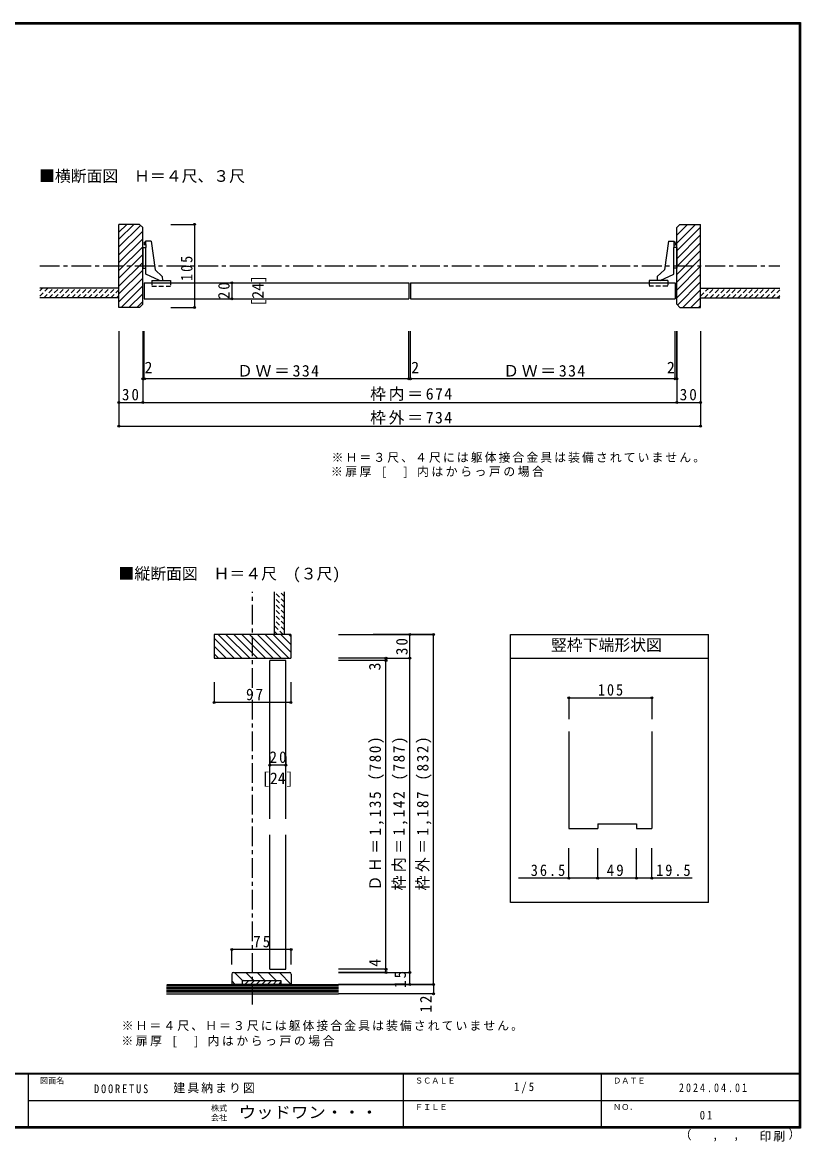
# Model space of a CAD drawing. Units: millimetres at full size, sheet at 1:5. Extents: x -973 to 977, y -718 to 696.
# Drawn here: x -5 to 977, y -718 to 696 of the extents above; entities that cross this region are included whole.
import ezdxf
from ezdxf.enums import TextEntityAlignment as Align

# ---------------------------------------------------------------- set-up
doc = ezdxf.new("R2010")
doc.units = ezdxf.units.MM
doc.header["$LTSCALE"] = 5
doc.header["$PDMODE"] = 32
doc.header["$PDSIZE"] = 2.5
doc.linetypes.add('CHAIN1', pattern=[8, 5, -1, 1, -1])
doc.linetypes.add('DASHED1', pattern=[1.8, 1.2, -0.6])
for name, color, linetype in [('0-0_補助線', 3, 'Continuous'), ('0-1_通り芯', 4, 'CHAIN1'), ('0-3_仕上げ', 2, 'Continuous'), ('0-4_枠', 3, 'Continuous'), ('0-6_扉', 6, 'Continuous'), ('0-7_金物', 7, 'Continuous'), ('0-A_文字', 7, 'Continuous'), ('0-B_寸法', 7, 'Continuous'), ('0-C_ハッチ', 4, 'DASHED1'), ('F-0_補助線', 7, 'Continuous'), ('F-1_枠', 6, 'Continuous'), ('F-A_文字', 7, 'Continuous')]:
    doc.layers.add(name, color=color, linetype=linetype)
doc.styles.add('ＭＳ ゴシック', font='')
doc.styles.get('ＭＳ ゴシック').set_extended_font_data('MS Gothic')

msp = doc.modelspace()

# ---------------------------------------------------------------- linework, layer by layer
at = {"layer": '0-0_補助線'}
for p, q in [((258.869, -506.214), (258.869, -519.214)), ((260.869, -504.214), (331.869, -504.214)), ((262.327, -504.214), (272.327, -514.214)), ((276.469, -504.214), (286.469, -514.214)), ((290.611, -504.214), (300.611, -514.214)), ((304.753, -504.214), (314.753, -514.214)), ((318.896, -504.214), (333.896, -519.214)), ((333.869, -506.214), (333.869, -519.214)), ((258.869, -514.898), (263.185, -519.214))]:
    msp.add_line(p, q, dxfattribs=at)
at = {"layer": '0-0_補助線', "color": 7}
for p, q in [((271.869, -514.214), (271.869, -519.214)), ((273.363, -514.214), (271.869, -515.708)), ((280.434, -514.214), (275.434, -519.214)), ((287.505, -514.214), (282.505, -519.214)), ((294.576, -514.214), (289.576, -519.214)), ((301.647, -514.214), (296.647, -519.214)), ((308.718, -514.214), (303.718, -519.214)), ((315.79, -514.214), (310.79, -519.214)), ((320.869, -516.205), (317.861, -519.214))]:
    msp.add_line(p, q, dxfattribs=at)
msp.add_lwpolyline([(271.869, -514.214), (320.869, -514.214), (320.869, -519.214)], dxfattribs=at)
at = {"layer": '0-0_補助線'}
for centre, start, end in [((260.869, -506.214), 90, 180), ((331.869, -506.214), 0, 90)]:
    msp.add_arc(centre, 2, start, end, dxfattribs=at)
at = {"layer": '0-1_通り芯'}
for p, q in [((16.369, 388.25), (950.369, 388.25)), ((284.869, -544.796), (284.869, -23.214))]:
    msp.add_line(p, q, dxfattribs=at)
at = {"layer": '0-3_仕上げ'}
for p, q in [((116.369, 360.25), (16.369, 360.25)), ((850.369, 360.25), (950.369, 360.25)), ((116.369, 347.75), (16.369, 347.75)), ((850.369, 347.75), (950.369, 347.75)), ((312.869, -77.214), (312.869, -23.214)), ((325.369, -77.214), (325.369, -23.214)), ((176.89, -519.214), (393.369, -519.214)), ((176.369, -531.214), (393.369, -531.214))]:
    msp.add_line(p, q, dxfattribs=at)
at = {"layer": '0-3_仕上げ', "color": 7}
for p, q in [((176.369, -521.214), (393.369, -521.214)), ((176.369, -523.214), (393.369, -523.214)), ((393.369, -525.214), (176.369, -525.214)), ((393.369, -527.214), (176.369, -527.214)), ((393.369, -529.214), (176.369, -529.214))]:
    msp.add_line(p, q, dxfattribs=at)
at = {"layer": '0-4_枠'}
for p, q in [((142.369, 440.75), (116.369, 440.75)), ((116.369, 335.75), (116.369, 440.75)), ((142.369, 440.75), (146.369, 436.75)), ((824.369, 440.75), (820.369, 436.75)), ((824.369, 440.75), (850.369, 440.75)), ((850.369, 335.75), (850.369, 440.75)), ((146.369, 339.75), (146.369, 436.75)), ((820.369, 339.75), (820.369, 436.75)), ((146.369, 339.75), (142.369, 335.75)), ((142.369, 335.75), (116.369, 335.75)), ((333.369, -77.214), (236.369, -77.214)), ((333.369, -77.214), (333.369, -107.214)), ((610.369, -77.214), (860.369, -77.214)), ((610.369, -415.718), (610.369, -77.214)), ((860.369, -415.718), (860.369, -77.214)), ((610.369, -107.214), (860.369, -107.214)), ((684.054, -199.822), (684.054, -322.188)), ((789.054, -199.822), (789.054, -322.188)), ((684.054, -322.188), (720.554, -322.188)), ((720.554, -316.488), (720.554, -322.188)), ((720.554, -316.488), (769.554, -316.488)), ((769.554, -316.488), (769.554, -322.188)), ((769.554, -322.188), (789.054, -322.188)), ((860.369, -415.718), (610.369, -415.718)), ((333.869, -519.214), (258.869, -519.214))]:
    msp.add_line(p, q, dxfattribs=at)
at = {"layer": '0-4_枠', "color": 4}
for p, q in [((684.054, -157.202), (789.054, -157.202)), ((684.054, -157.202), (684.054, -184.335)), ((789.054, -157.202), (789.054, -184.335)), ((684.054, -385.038), (684.054, -347.279)), ((720.554, -385.038), (720.554, -347.279)), ((769.554, -385.038), (769.554, -347.279)), ((789.054, -385.038), (789.054, -347.279)), ((720.554, -385.038), (620.786, -385.038)), ((769.554, -385.038), (720.554, -385.038)), ((839.975, -385.038), (769.554, -385.038))]:
    msp.add_line(p, q, dxfattribs=at)
at = {"layer": '0-4_枠'}
for points in [[(820.369, 339.75), (824.369, 335.75), (850.369, 335.75)], [(236.369, -77.214), (236.369, -107.214), (333.369, -107.214)]]:
    msp.add_lwpolyline(points, dxfattribs=at)
at = {"layer": '0-4_枠', "color": 7}
for p in [(684.054, -157.202), (789.054, -157.202), (684.054, -385.038), (720.554, -385.038), (769.554, -385.038), (789.054, -385.038)]:
    msp.add_point(p, dxfattribs=at)
at = {"layer": '0-6_扉'}
for p, q in [((148.369, 366.75), (482.369, 366.75)), ((148.369, 366.75), (148.369, 346.75)), ((482.369, 366.75), (482.369, 346.75)), ((484.369, 366.75), (818.369, 366.75)), ((484.369, 366.75), (484.369, 346.75)), ((818.369, 366.75), (818.369, 346.75)), ((148.369, 346.75), (482.369, 346.75)), ((484.369, 346.75), (818.369, 346.75)), ((306.869, -310.214), (306.869, -110.214)), ((326.869, -110.214), (306.869, -110.214)), ((326.869, -310.214), (326.869, -110.214)), ((306.869, -500.214), (306.869, -330.214)), ((326.869, -500.214), (326.869, -330.214)), ((306.869, -500.214), (326.869, -500.214))]:
    msp.add_line(p, q, dxfattribs=at)
at = {"layer": '0-7_金物'}
for p, q in [((146.369, 411.491), (146.369, 385.591)), ((146.369, 411.491), (150.119, 411.491)), ((148.351, 417.853), (148.136, 415.06)), ((149.563, 414.822), (148.136, 415.06)), ((148.351, 417.853), (149.979, 419.073)), ((156.97, 419.492), (149.97, 419.541)), ((149.97, 419.541), (150.119, 411.491)), ((150.119, 385.591), (150.119, 411.491)), ((156.97, 419.492), (161.89, 383.501)), ((809.768, 419.492), (804.849, 383.501)), ((809.768, 419.492), (816.768, 419.541)), ((816.768, 419.541), (816.619, 411.491)), ((820.369, 411.491), (816.619, 411.491)), ((816.619, 385.591), (816.619, 411.491)), ((818.387, 417.853), (816.76, 419.073)), ((817.175, 414.822), (818.602, 415.06)), ((818.387, 417.853), (818.602, 415.06)), ((820.369, 411.491), (820.369, 385.591)), ((146.369, 385.591), (150.122, 385.591)), ((150.17, 377.734), (150.119, 386.041)), ((161.89, 383.501), (170.983, 374.812)), ((804.849, 383.501), (795.755, 374.812)), ((816.568, 377.734), (816.619, 386.041)), ((820.369, 385.591), (816.616, 385.591)), ((167.348, 369.75), (150.17, 377.734)), ((157.762, 369.75), (181.312, 369.75)), ((170.983, 374.812), (171.224, 369.75)), ((808.977, 369.75), (785.427, 369.75)), ((795.755, 374.812), (795.514, 369.75)), ((799.39, 369.75), (816.568, 377.734))]:
    msp.add_line(p, q, dxfattribs=at)
at = {"layer": '0-7_金物', "linetype": 'DASHED1'}
for p, q in [((157.762, 369.75), (157.762, 362.76)), ((181.312, 369.75), (181.312, 362.76)), ((785.427, 369.75), (785.427, 362.76)), ((808.977, 369.75), (808.977, 362.76)), ((157.762, 362.76), (181.312, 362.76)), ((808.977, 362.76), (785.427, 362.76))]:
    msp.add_line(p, q, dxfattribs=at)
at = {"layer": '0-7_金物'}
for points in [[(149.563, 414.822), (149.563, 416.034), (150.031, 416.268)], [(817.175, 414.822), (817.175, 416.034), (816.708, 416.268)]]:
    msp.add_lwpolyline(points, dxfattribs=at)
at = {"layer": '0-B_寸法', "color": 4}
for p, q in [((246.904, 366.75), (258.798, 366.75)), ((258.798, 366.75), (258.798, 346.75)), ((246.904, 346.75), (258.798, 346.75)), ((181.803, 335.75), (211.803, 335.75)), ((116.369, 305.75), (116.369, 185.75)), ((146.369, 305.75), (146.369, 215.75)), ((148.369, 245.75), (148.369, 305.75)), ((482.369, 245.75), (482.369, 305.75)), ((484.369, 245.75), (484.369, 305.75)), ((818.369, 245.75), (818.369, 305.75)), ((820.369, 245.75), (820.369, 305.75)), ((820.369, 305.75), (820.369, 215.75)), ((850.369, 305.75), (850.369, 185.75)), ((820.369, 245.75), (146.369, 245.75)), ((116.369, 215.75), (850.369, 215.75)), ((116.369, 185.75), (850.369, 185.75)), ((393.369, -77.214), (513.369, -77.214)), ((513.369, -77.213), (437.369, -77.213)), ((483.369, -519.214), (483.369, -77.214)), ((513.369, -519.214), (513.369, -77.214)), ((453.369, -107.214), (393.369, -107.214)), ((453.369, -110.214), (393.369, -110.214)), ((453.369, -107.214), (483.369, -107.214)), ((453.369, -107.214), (453.369, -110.214)), ((453.369, -500.214), (453.369, -110.214)), ((236.369, -137.674), (236.369, -163.045)), ((333.369, -137.674), (333.369, -163.045)), ((333.369, -163.045), (236.369, -163.045)), ((306.869, -231.298), (306.869, -242.214)), ((326.869, -231.298), (326.869, -242.214)), ((326.869, -242.214), (306.869, -242.214)), ((258.87, -494.296), (258.87, -475.159)), ((333.869, -475.159), (258.87, -475.159)), ((333.869, -494.296), (333.869, -475.159)), ((453.369, -500.214), (393.369, -500.214)), ((393.369, -504.214), (483.369, -504.214)), ((453.369, -504.214), (393.369, -504.214)), ((453.369, -504.214), (453.369, -500.214)), ((393.369, -519.214), (483.369, -519.214)), ((513.369, -519.214), (393.369, -519.214)), ((453.369, -519.214), (513.369, -519.214)), ((513.369, -519.214), (513.369, -531.214)), ((513.369, -531.214), (393.369, -531.214))]:
    msp.add_line(p, q, dxfattribs=at)
msp.add_lwpolyline([(181.803, 440.75), (211.803, 440.75), (211.803, 335.75)], dxfattribs=at)
at = {"layer": '0-B_寸法'}
for p in [(211.803, 440.75), (258.798, 366.75), (258.798, 346.75), (211.803, 335.75), (146.369, 245.75), (148.369, 245.75), (482.369, 245.75), (484.369, 245.75), (818.369, 245.75), (820.369, 245.75), (116.369, 215.75), (146.369, 215.75), (820.369, 215.75), (850.369, 215.75), (116.369, 185.75), (850.369, 185.75), (483.369, -77.214), (513.369, -77.213), (513.369, -77.214), (453.369, -107.214), (453.369, -110.214), (483.369, -107.214), (236.369, -163.045), (333.369, -163.045), (306.869, -242.214), (326.869, -242.214), (258.87, -475.159), (333.869, -475.159), (453.369, -500.214), (453.369, -504.214), (483.369, -504.214), (483.369, -504.214), (483.369, -519.214), (483.369, -519.214), (513.369, -519.214), (513.369, -531.214)]:
    msp.add_point(p, dxfattribs=at)
at = {"layer": '0-C_ハッチ', "linetype": 'Continuous'}
for p, q in [((116.369, 422.1), (135.019, 440.75)), ((116.369, 430.838), (126.281, 440.75)), ((116.369, 412.201), (143.644, 439.475)), ((820.369, 427.024), (834.095, 440.75)), ((820.369, 417.124), (843.995, 440.75)), ((116.369, 402.301), (146.369, 432.301)), ((820.369, 407.225), (850.369, 437.225)), ((820.369, 397.325), (850.369, 427.325)), ((116.369, 392.402), (146.369, 422.402)), ((116.369, 382.502), (146.369, 412.502)), ((820.369, 387.426), (850.369, 417.426)), ((116.369, 372.603), (146.369, 402.603)), ((820.369, 377.526), (850.369, 407.526)), ((820.369, 367.627), (850.369, 397.627)), ((116.369, 362.703), (146.369, 392.703)), ((116.369, 352.804), (146.369, 382.804)), ((820.369, 357.727), (850.369, 387.727)), ((116.369, 342.904), (146.369, 372.904)), ((820.369, 347.828), (850.369, 377.828)), ((821.28, 338.839), (850.369, 367.928)), ((119.114, 335.75), (146.369, 363.005)), ((828.09, 335.75), (850.369, 358.029)), ((129.014, 335.75), (146.369, 353.105)), ((138.913, 335.75), (146.369, 343.206)), ((837.99, 335.75), (850.369, 348.129)), ((847.889, 335.75), (850.369, 338.23)), ((261.641, -107.214), (236.369, -81.942)), ((271.541, -107.214), (241.541, -77.214)), ((281.44, -107.214), (251.44, -77.214)), ((291.34, -107.214), (261.34, -77.214)), ((301.239, -107.214), (271.239, -77.214)), ((311.139, -107.214), (281.139, -77.214)), ((321.038, -107.214), (291.038, -77.214)), ((330.938, -107.214), (300.938, -77.214)), ((333.369, -99.746), (310.837, -77.214)), ((333.369, -89.846), (320.737, -77.214)), ((333.369, -79.947), (330.636, -77.214)), ((251.742, -107.214), (236.369, -91.841)), ((241.842, -107.214), (236.369, -101.741))]:
    msp.add_line(p, q, dxfattribs=at)
at = {"layer": '0-C_ハッチ'}
for p, q in [((16.369, 356.898), (19.722, 360.25)), ((16.369, 349.827), (26.793, 360.25)), ((21.364, 347.75), (33.864, 360.25)), ((28.435, 347.75), (40.935, 360.25)), ((35.506, 347.75), (48.006, 360.25)), ((42.577, 347.75), (55.077, 360.25)), ((49.648, 347.75), (62.148, 360.25)), ((56.719, 347.75), (69.219, 360.25)), ((63.79, 347.75), (76.29, 360.25)), ((70.861, 347.75), (83.361, 360.25)), ((77.932, 347.75), (90.432, 360.25)), ((85.003, 347.75), (97.503, 360.25)), ((92.074, 347.75), (104.574, 360.25)), ((99.145, 347.75), (111.645, 360.25)), ((106.216, 347.75), (116.369, 357.903)), ((850.369, 349.824), (860.796, 360.25)), ((855.366, 347.75), (867.867, 360.25)), ((862.438, 347.75), (874.938, 360.25)), ((869.509, 347.75), (882.009, 360.25)), ((876.58, 347.75), (889.08, 360.25)), ((883.651, 347.75), (896.151, 360.25)), ((890.722, 347.75), (903.222, 360.25)), ((897.793, 347.75), (910.293, 360.25)), ((904.864, 347.75), (917.364, 360.25)), ((911.935, 347.75), (924.435, 360.25)), ((919.006, 347.75), (931.506, 360.25)), ((926.077, 347.75), (938.577, 360.25)), ((933.148, 347.75), (945.648, 360.25)), ((940.219, 347.75), (950.369, 357.9)), ((113.287, 347.75), (116.369, 350.832)), ((947.29, 347.75), (950.369, 350.829)), ((325.369, -36.554), (312.869, -24.054)), ((325.369, -29.483), (319.1, -23.214)), ((325.369, -43.625), (312.869, -31.125)), ((325.369, -50.696), (312.869, -38.196)), ((325.369, -57.767), (312.869, -45.267)), ((325.369, -64.838), (312.869, -52.338)), ((325.369, -71.909), (312.869, -59.409)), ((323.603, -77.214), (312.869, -66.48)), ((316.532, -77.214), (312.869, -73.551))]:
    msp.add_line(p, q, dxfattribs=at)
at = {"layer": 'F-1_枠'}
for p, q in [((-973.347, 695.833), (976.653, 695.833)), ((-973.347, 695), (976.653, 695)), ((-973.347, 694.167), (976.653, 694.167)), ((974.986, 695.833), (974.986, -700.833)), ((975.82, 695.833), (975.82, -700.833)), ((976.653, 695.833), (976.653, -700.833)), ((976.653, -631.667), (-973.347, -631.667)), ((976.653, -632.5), (-973.347, -632.5)), ((1.653, -632.5), (1.653, -699.167)), ((474.986, -632.5), (474.986, -699.167)), ((724.986, -632.5), (724.986, -699.167)), ((1.653, -665.833), (974.986, -665.834)), ((976.653, -699.167), (-973.347, -699.167)), ((976.653, -700), (-973.347, -700)), ((976.653, -700.833), (-973.347, -700.833))]:
    msp.add_line(p, q, dxfattribs=at)

# ---------------------------------------------------------------- texts
at = {"layer": '0-4_枠', "color": 7, "style": 'ＭＳ ゴシック'}
msp.add_text('竪枠下端形状図', height=14.66, dxfattribs=at).set_placement((661.619, -102.214), align=Align.BOTTOM_LEFT)
at = {"layer": '0-4_枠', "color": 7, "char_height": 14.66, "attachment_point": 7, "style": 'ＭＳ ゴシック'}
for s, insert in [('\\T1.27;\\W0.9;105', (720.864, -154.702)), ('\\T1.28;\\W0.9;36.5', (636.117, -382.538)), ('\\T1.27;\\W0.95;49', (731.929, -382.538)), ('\\T1.28;\\W0.9;19.5', (794.375, -382.538))]:
    msp.add_mtext(s, dxfattribs=dict(at, insert=insert))
at = {"layer": '0-A_文字', "style": 'ＭＳ ゴシック'}
for s, p in [('■横断面図\u3000Ｈ＝４尺、３尺', (15.528, 490.073)), ('■縦断面図\u3000Ｈ＝４尺\u3000(３尺)', (115.833, -12.127)), ('[24]', (296.869, -270.633))]:
    msp.add_text(s, height=14.66, dxfattribs=at).set_placement(p, align=Align.BOTTOM_LEFT)
msp.add_text('[24]', height=14.66, rotation=90, dxfattribs=at).set_placement((303.259, 336.82), align=Align.BOTTOM_LEFT)
at = {"layer": '0-A_文字', "char_height": 11, "attachment_point": 7, "style": 'ＭＳ ゴシック'}
for insert in [(383.757, 120.37), (119.405, -598.677)]:
    msp.add_mtext('\\T1.21;※扉厚\\~[\\~\\~]\\~内はからっ戸の場合', dxfattribs=dict(at, insert=insert))
at = {"layer": '0-B_寸法', "style": 'ＭＳ ゴシック'}
for p in [(148.656, 248.25), (485.231, 248.25), (807.928, 248.25)]:
    msp.add_text('2', height=14.66, dxfattribs=at).set_placement(p, align=Align.BOTTOM_LEFT)
for s, p in [('3', (450.869, -122.735)), ('4', (450.869, -496.932))]:
    msp.add_text(s, height=14.66, rotation=90, dxfattribs=at).set_placement(p, align=Align.BOTTOM_LEFT)
at = {"layer": '0-B_寸法', "char_height": 14.66, "attachment_point": 7, "rotation": 90, "style": 'ＭＳ ゴシック'}
for s, insert in [('\\T1.27;\\W0.9;105', (209.303, 369.25)), ('\\T1.27;\\W0.95;20', (256.298, 346.125)), ('\\T1.27;\\W0.95;30', (480.869, -103.3)), ('\\T1.22;\\W0.95;ＤＨ＝1,135\\~(780)', (450.869, -400.714)), ('\\T1.22;\\W0.95;枠内＝1,142\\~(787)', (480.869, -400.714)), ('\\T1.22;\\W0.95;枠外＝1,187\\~(832)', (510.869, -400.714)), ('\\T1.27;\\W0.95;15', (478.723, -523.72)), ('\\T1.27;\\W0.95;12', (510.869, -554.841))]:
    msp.add_mtext(s, dxfattribs=dict(at, insert=insert))
at = {"layer": '0-B_寸法', "attachment_point": 7, "style": 'ＭＳ ゴシック'}
for s, insert, char_height in [('\\T1.17;ＤＷ＝334', (265.369, 248.25), 14.66), ('\\T1.17;ＤＷ＝334', (601.369, 248.25), 14.66), ('\\T1.27;\\W0.95;30', (120.119, 218.25), 14.66), ('\\T1.17;枠内＝674', (433.369, 217.75), 14.66), ('\\T1.27;\\W0.95;30', (824.119, 218.25), 14.66), ('\\T1.17;枠外＝734', (433.369, 187.75), 14.66), ('\\T1.17;※Ｈ＝３尺、４尺には躯体接合金具は装備されていません。', (384.725, 139.5), 11), ('\\T1.27;\\W0.95;97', (276.744, -160.545), 14.66), ('\\T1.27;\\W0.95;20', (306.369, -239.714), 14.66), ('\\T1.27;\\W0.95;75', (285.745, -472.659), 14.66), ('\\T1.17;※Ｈ＝４尺、Ｈ＝３尺には躯体接合金具は装備されていません。', (119.791, -578.198), 11)]:
    msp.add_mtext(s, dxfattribs=dict(at, insert=insert, char_height=char_height))
at = {"layer": 'F-0_補助線', "char_height": 11, "attachment_point": 7, "style": 'ＭＳ ゴシック'}
for s, insert in [('\\T1.39;\\W0.85;DOORETUS', (84.986, -656.798)), ('\\T1.17;建具納まり図', (185.035, -656.798))]:
    msp.add_mtext(s, dxfattribs=dict(at, insert=insert))
at = {"layer": 'F-A_文字', "style": 'ＭＳ ゴシック'}
for s, height, p in [('図面名', 7.331, (16.653, -646.667)), ('ＳＣＡＬＥ', 7.331, (489.986, -646.667)), ('ＤＡＴＥ', 7.331, (739.986, -646.667)), ('株式', 7.331, (232.486, -681.5)), ('ＦＩＬＥ', 7.331, (489.986, -680)), ('ＮＯ．', 7.331, (739.986, -680.001)), ('会社', 7.331, (232.486, -693.5)), ('（', 11, (823.992, -718.052)), ('）', 11, (961.387, -717.355)), (',', 11, (865.199, -718.052)), (',', 11, (891.686, -717.588))]:
    msp.add_text(s, height=height, dxfattribs=at).set_placement(p, align=Align.BOTTOM_LEFT)
at = {"layer": 'F-A_文字', "style": 'ＭＳ ゴシック', "width": 1.1}
msp.add_text('ウッドワン・・・', height=14.66, dxfattribs=at).set_placement((267.486, -692.5), align=Align.BOTTOM_LEFT)
at = {"layer": 'F-A_文字', "char_height": 11, "attachment_point": 7, "style": 'ＭＳ ゴシック'}
for s, insert in [('\\T1.38;\\W0.9;1/5', (614.986, -656.667)), ('\\T1.39;\\W0.85;2024.04.01', (823.111, -655.417)), ('\\T1.36;\\W0.9;01', (849.361, -690.001)), ('\\T1.17;印刷', (924.678, -717.82))]:
    msp.add_mtext(s, dxfattribs=dict(at, insert=insert))

doc.saveas('drawing.dxf')
